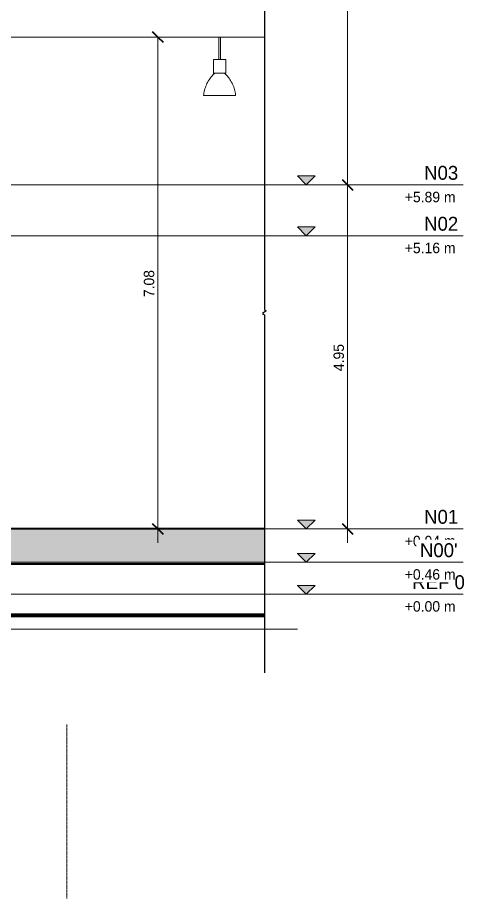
# Model space of a CAD drawing. Header units: centimetres. Extents: x -13467 to 3766, y -437 to 1921.
# Drawn here: x -6616 to -5957, y -437 to 830 of the extents above; entities that cross this region are included whole.
import ezdxf

# ---------------------------------------------------------------- set-up
doc = ezdxf.new("R2010")
doc.units = ezdxf.units.CM
doc.linetypes.add('Centre', pattern=[3.175, 0.635, -0.475, 1.59, -0.475])
doc.linetypes.add('Grid Line', pattern=[2.2225, 1.27, -0.3175, 0.3175, -0.3175])
for name, color, linetype, lineweight in [('A-ANNO-DIMS', 7, 'Continuous', 9), ('A-ANNO-DIMS-100', 7, 'Continuous', 9), ('A-CLNG', 7, 'Continuous', 9), ('A-DETL-GENF', 7, 'Continuous', 9), ('A-DETL-MEDM', 7, 'Continuous', 25), ('A-FLOR', 7, 'Continuous', 9), ('A-FLOR-LEVL', 7, 'Continuous', 9), ('A-FLOR-PATT', 7, 'Continuous', 35), ('C-BLDG-PADS', 7, 'Continuous', 9), ('C-TOPO', 7, 'Continuous', 9), ('E-LITE-EQPM', 7, 'Continuous', 9), ('G-IMPT', 7, 'Continuous', 9), ('S-GRID', 7, 'Continuous', 9)]:
    doc.layers.add(name, color=color, linetype=linetype, lineweight=lineweight)
doc.styles.add('Century Gothic', font='GOTHIC.TTF', dxfattribs={"height": 20})
doc.styles.add('Century Gothic_1', font='GOTHIC.TTF', dxfattribs={"height": 15})
doc.dimstyles.new('FCA_N_Cotas_E100', dxfattribs={"dimscale": 30.48, "dimtxt": 15.662524, "dimasz": 0.492126, "dimexe": 0.656168, "dimexo": 0.656168, "dimgap": 0.032808, "dimtad": 1, "dimlfac": 0.01, "dimrnd": 0.01, "dimzin": 0, "dimdsep": 46, "dimtxsty": 'Century Gothic_1', "dimblk1": 'OBLIQUE', "dimblk2": 'OBLIQUE', "dimsah": 1, "dimcen": 0.09, "dimdle": 0.656168, "dimazin": 2, "dimtfac": 1, "dimtdec": 4, "dimtix": 1, "dimtmove": 0, "dimatfit": 3, "dimfxl": 1, "dimtvp": 1, "dimtolj": 1, "dimtzin": 0, "dimarcsym": 2})

# ---------------------------------------------------------------- blocks, each defined once
blk = doc.blocks.new('PQ_RVR_EST-01_ZZ_ZZ_MO_T_A_rvt-1-Sección 1-1')
at = {"layer": 'A-FLOR-PATT', "lineweight": 9, "true_color": 0x9a9a9a}
blk.add_hatch(color=253, dxfattribs=at).paths.add_polyline_path([(-6260.9, 44), (-6260.9, 94), (-11182.1, 94), (-11182.1, 44), (-6621.2, 44)])
at = {"layer": 'A-FLOR', "lineweight": 35}
for p, q in [((-6260.9, 94), (-9023.5, 94)), ((-11081.9, 44), (-6260.9, 44))]:
    blk.add_line(p, q, dxfattribs=at)
blk = doc.blocks.new('LamparaTecho - LamparaTecho_ipt-1627552-Sección 1-1')
at = {"layer": 'G-IMPT'}
for p, q in [((-6326.3, 801.5), (-6326.3, 769.5)), ((-6324.3, 801.5), (-6326.3, 801.5)), ((-6324.3, 769.5), (-6324.3, 801.5)), ((-6334.3, 769.5), (-6334.3, 749.5)), ((-6334.3, 769.5), (-6316.3, 769.5)), ((-6316.3, 749.5), (-6316.3, 769.5)), ((-6334.3, 749.5), (-6316.3, 749.5)), ((-6325.3, 717.5), (-6348.3, 717.5)), ((-6325.3, 717.5), (-6302.3, 717.5))]:
    blk.add_line(p, q, dxfattribs=at)
at = {"layer": 'G-IMPT', "flags": 128}
for points in [[(-6348.3, 717.5), (-6348.1, 719.5), (-6347.8, 721.5), (-6347.4, 723.4), (-6346.9, 725.4), (-6346.4, 727.3), (-6345.8, 729.2), (-6345.1, 731), (-6344.3, 732.9), (-6343.5, 734.7), (-6342.6, 736.4), (-6341.6, 738.2), (-6340.6, 739.8), (-6339.4, 741.5), (-6338.3, 743.1), (-6337, 744.6), (-6335.7, 746.1), (-6334.4, 747.6), (-6332.9, 749), (-6332.3, 749.5)], [(-6318.3, 749.5), (-6316.9, 748.2), (-6315.5, 746.8), (-6314.2, 745.3), (-6312.9, 743.7), (-6311.7, 742.2), (-6310.6, 740.5), (-6309.5, 738.9), (-6308.5, 737.2), (-6307.5, 735.4), (-6306.7, 733.6), (-6305.9, 731.8), (-6305.1, 730), (-6304.5, 728.1), (-6303.9, 726.2), (-6303.4, 724.3), (-6303, 722.3), (-6302.7, 720.4), (-6302.4, 718.4), (-6302.3, 717.5)]]:
    blk.add_lwpolyline(points, dxfattribs=at)
blk = doc.blocks.new('LamparaTecho - Standard-1626701-Sección 1-1')
blk.add_blockref('LamparaTecho - LamparaTecho_ipt-1627552-Sección 1-1', (0, 0))
blk = doc.blocks.new('PQ_RVR_MEP-01_ZZ_ZZ_MO_T_A_rvt-1-Sección 1-1')
at = {"layer": 'E-LITE-EQPM', "lineweight": 9}
blk.add_blockref('LamparaTecho - Standard-1626701-Sección 1-1', (0, 0), dxfattribs=at)
blk = doc.blocks.new('M_Break Line - M_Break Line-1962350-Sección 1-1')
at = {"layer": 'A-DETL-MEDM'}
for p, q in [((-6260.9, 1139.7), (-6260.9, 409.8)), ((-6258.4, 407.8), (-6263.5, 404)), ((-6260.9, 409.8), (-6258.4, 407.8)), ((-6263.5, 404), (-6260.9, 402.1)), ((-6260.9, 402.1), (-6260.9, -113.1))]:
    blk.add_line(p, q, dxfattribs=at)
blk = doc.blocks.new('Level - Con_Triangulo-1145637-Sección 1-1')
at = {"layer": 'A-FLOR-LEVL', "true_color": 0xe2e2e2}
blk.add_hatch(color=254, dxfattribs=at).paths.add_polyline_path([(-6187.8, 12.9), (-6200.7, 0), (-6213.5, 12.9)])
at = {"layer": 'A-FLOR-LEVL', "color": 253, "true_color": 0xaaaaaa}
for p, q in [((-6187.8, 12.9), (-6213.5, 12.9)), ((-6213.5, 12.9), (-6200.7, 0)), ((-6200.7, 0), (-6187.8, 12.9)), ((-6213.5, 0), (-5975.1, 0))]:
    blk.add_line(p, q, dxfattribs=at)
blk = doc.blocks.new('DIMBLOCK13-Sección 1-1')
at = {"layer": 'A-ANNO-DIMS-100'}
for p, q in [((-6141.3, 1254.5), (-6141.3, 588.8)), ((-6141.3, 1234.5), (-6193.5, 1234.5)), ((-6141.3, 1234.5), (-6121.3, 1234.5)), ((-6141.3, 588.8), (-6193.5, 588.8)), ((-6141.3, 588.8), (-6121.3, 588.8))]:
    blk.add_line(p, q, dxfattribs=at)
at = {"layer": 'A-ANNO-DIMS-100', "lineweight": 35}
for p, q in [((-6141.3, 1234.5), (-6148.8, 1242)), ((-6141.3, 1234.5), (-6133.8, 1227)), ((-6141.3, 588.8), (-6148.8, 596.3)), ((-6141.3, 588.8), (-6133.8, 581.3))]:
    blk.add_line(p, q, dxfattribs=at)
at = {"layer": 'A-ANNO-DIMS-100', "color": 0, "insert": (-6161.5, 891.3), "char_height": 15, "width": 48.927, "attachment_point": 1, "rotation": 90, "line_spacing_factor": 0.984502, "style": 'Century Gothic_1'}
blk.add_mtext('6.46', dxfattribs=at)
blk = doc.blocks.new('_Oblique')
at = {"color": 0, "linetype": 'ByBlock', "lineweight": -2}
blk.add_line((-0.5, -0.5), (0.5, 0.5), dxfattribs=at)
blk = doc.blocks.new('DIMBLOCK14-Sección 1-1')
at = {"layer": 'A-ANNO-DIMS-100', "lineweight": 35}
for p, q in [((-6141.3, 588.8), (-6148.8, 596.3)), ((-6141.3, 588.8), (-6133.8, 581.3)), ((-6141.3, 94), (-6148.8, 101.5)), ((-6141.3, 94), (-6133.8, 86.5))]:
    blk.add_line(p, q, dxfattribs=at)
at = {"layer": 'A-ANNO-DIMS-100'}
for p, q in [((-6141.3, 588.8), (-6193.5, 588.8)), ((-6141.3, 588.8), (-6141.3, 74)), ((-6141.3, 588.8), (-6121.3, 588.8)), ((-6141.3, 94), (-6161.9, 94)), ((-6141.3, 94), (-6121.3, 94))]:
    blk.add_line(p, q, dxfattribs=at)
at = {"layer": 'A-ANNO-DIMS-100', "color": 0, "insert": (-6161.5, 321), "char_height": 15, "width": 48.927, "attachment_point": 1, "rotation": 90, "line_spacing_factor": 0.984502, "style": 'Century Gothic_1'}
blk.add_mtext('4.95', dxfattribs=at)
blk = doc.blocks.new('DIMBLOCK15-Sección 1-1')
at = {"layer": 'A-ANNO-DIMS-100'}
for p, q in [((-6414.2, 801.5), (-6434.2, 801.5)), ((-6414.2, 74), (-6414.2, 801.5)), ((-6414.2, 801.5), (-6404.8, 801.5)), ((-6414.2, 94), (-6434.2, 94)), ((-6414.2, 94), (-6404.8, 94))]:
    blk.add_line(p, q, dxfattribs=at)
at = {"layer": 'A-ANNO-DIMS-100', "lineweight": 35}
for p, q in [((-6414.2, 801.5), (-6421.7, 809)), ((-6414.2, 801.5), (-6406.7, 794)), ((-6414.2, 94), (-6421.7, 101.5)), ((-6414.2, 94), (-6406.7, 86.5))]:
    blk.add_line(p, q, dxfattribs=at)
at = {"layer": 'A-ANNO-DIMS-100', "color": 0, "insert": (-6434.4, 427.4), "char_height": 15, "width": 48.927, "attachment_point": 1, "rotation": 90, "line_spacing_factor": 0.984502, "style": 'Century Gothic_1'}
blk.add_mtext('7.08', dxfattribs=at)

msp = doc.modelspace()

# ---------------------------------------------------------------- hatches: boundary and pattern name
at = {"layer": 'A-FLOR-PATT', "lineweight": 9, "true_color": 0x9a9a9a}
msp.add_hatch(color=253, dxfattribs=at).paths.add_polyline_path([(-6260.942, 44), (-6260.942, 94), (-11181.493, 94), (-11181.493, 44), (-6621.18, 44)])

# ---------------------------------------------------------------- linework, layer by layer
at = {"layer": 'A-CLNG', "color": 8, "lineweight": 18, "true_color": 0x808080}
msp.add_line((-6260.942, 801.545), (-11171.543, 801.545), dxfattribs=at)
at = {"layer": 'A-FLOR', "lineweight": 35}
for p, q in [((-6260.942, 94), (-9023.498, 94)), ((-11097.922, 44), (-6260.942, 44))]:
    msp.add_line(p, q, dxfattribs=at)
at = {"layer": 'A-FLOR-LEVL', "color": 253, "linetype": 'Centre', "true_color": 0xaaaaaa}
for p, q in [((-13466.939, 588.801), (-6213.529, 588.801)), ((-13466.939, 515.53), (-6213.529, 515.53)), ((-13466.939, 94), (-6213.529, 94)), ((-13466.939, 46.025), (-6213.529, 46.025)), ((-13466.939, 0), (-6213.529, 0)), ((-6213.529, -50), (-13466.939, -50))]:
    msp.add_line(p, q, dxfattribs=at)
at = {"layer": 'C-BLDG-PADS', "color": 253, "lineweight": 18, "true_color": 0xaaaaaa}
for p, q in [((-6260.942, 0), (-13122.844, 0)), ((-13122.844, -30.48), (-6260.942, -30.48))]:
    msp.add_line(p, q, dxfattribs=at)
at = {"layer": 'C-TOPO', "color": 253, "lineweight": 70, "true_color": 0xaaaaaa}
for p, q in [((-6302.284, -30.496), (-8947.691, -30.496)), ((-6260.942, -30.496), (-6302.284, -30.496))]:
    msp.add_line(p, q, dxfattribs=at)
at = {"layer": 'C-TOPO', "color": 253, "true_color": 0xaaaaaa}
for p, q in [((-6302.284, -30.496), (-8947.691, -30.496)), ((-6260.942, -30.496), (-6302.284, -30.496))]:
    msp.add_line(p, q, dxfattribs=at)
at = {"layer": 'S-GRID', "color": 253, "linetype": 'Grid Line', "true_color": 0xaaaaaa}
msp.add_line((-6544.967, -437.332), (-6544.967, -187.332), dxfattribs=at)

# ---------------------------------------------------------------- block references
at = {"lineweight": 5}
for name in ['PQ_RVR_EST-01_ZZ_ZZ_MO_T_A_rvt-1-Sección 1-1', 'PQ_RVR_MEP-01_ZZ_ZZ_MO_T_A_rvt-1-Sección 1-1']:
    msp.add_blockref(name, (0, 0), dxfattribs=at)
at = {"layer": 'A-DETL-GENF'}
msp.add_blockref('M_Break Line - M_Break Line-1962350-Sección 1-1', (0, 0), dxfattribs=at)
at = {"layer": 'A-FLOR-LEVL', "color": 253, "true_color": 0xaaaaaa}
for p in [(0, 588.801), (0, 515.53), (0, 94), (0, 46.025), (0, 0)]:
    msp.add_blockref('Level - Con_Triangulo-1145637-Sección 1-1', p, dxfattribs=at)

# ---------------------------------------------------------------- dimensions: what is measured, and where the dimension line sits
at = {"layer": 'A-ANNO-DIMS'}
for base, p1, p2, override, picture, middle in [((-6141.271, 588.801), (-6213.529, 1234.505), (-6213.529, 588.801), {"dimpost": '<>', "dimfxl": 645.7038}, 'DIMBLOCK13-Sección 1-1', (-6150.148, 911.653)), ((-6414.16, 801.545), (-6424.766, 94), (-6424.766, 801.545), {"dimpost": '<>', "dimfxl": 707.54492}, 'DIMBLOCK15-Sección 1-1', (-6423.037, 447.772)), ((-6141.271, 94), (-6213.529, 588.801), (-6179.955, 94), {"dimpost": '<>', "dimfxl": 495.938954}, 'DIMBLOCK14-Sección 1-1', (-6150.148, 341.401))]:
    dim = msp.add_linear_dim(base=base, p1=p1, p2=p2, angle=90, dimstyle='FCA_N_Cotas_E100', override=override, dxfattribs=at)
    dim.commit()
    dim.dimension.update_dxf_attribs({"geometry": picture, "text_midpoint": middle})

# ---------------------------------------------------------------- next in the draw order: texts
at = {"layer": 'A-FLOR-LEVL', "color": 9, "true_color": 0xb7b7b7, "attachment_point": 1, "bg_fill": 3, "box_fill_scale": 1.25, "bg_fill_color": 256, "bg_fill_true_color": 13158600, "bg_fill_transparency": 0}
for s, insert, char_height, width, style in [('N03', (-6031.171, 616.269), 20, 64.135, 'Century Gothic'), ('+5.89 m', (-6058.971, 578.957), 15, 97.80587, 'Century Gothic_1'), ('N02', (-6031.171, 542.998), 20, 64.135, 'Century Gothic'), ('+5.16 m', (-6058.971, 505.687), 15, 97.80587, 'Century Gothic_1'), ('N01', (-6031.171, 121.468), 20, 64.135, 'Century Gothic'), ('+0.94 m', (-6058.971, 84.156), 15, 97.80587, 'Century Gothic_1'), ('REF 0', (-6048.371, 27.468), 20, 84.97887, 'Century Gothic'), ('+0.00 m', (-6058.971, -9.844), 15, 97.80587, 'Century Gothic_1')]:
    msp.add_mtext(s, dxfattribs=dict(at, insert=insert, char_height=char_height, width=width, style=style))

# ---------------------------------------------------------------- next in the draw order: texts
for s, insert, char_height, width, style in [("N00'", (-6037.171, 73.492), 20, 71.35019, 'Century Gothic'), ('+0.46 m', (-6058.971, 36.181), 15, 97.80587, 'Century Gothic_1')]:
    msp.add_mtext(s, dxfattribs=dict(at, insert=insert, char_height=char_height, width=width, style=style))

doc.saveas('drawing.dxf')
